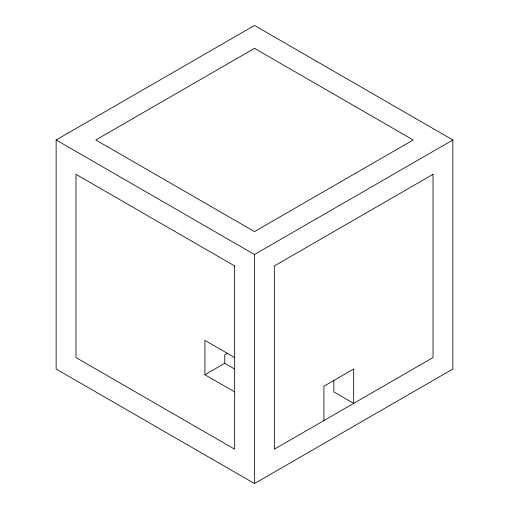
<?xml version="1.0" encoding="UTF-8"?>
<svg xmlns="http://www.w3.org/2000/svg" width="509" height="509" viewBox="0 0 509 509"><rect width="100%" height="100%" fill="white"/><g stroke="black" fill="none" stroke-linecap="round" stroke-linejoin="round"><path stroke-width="0.76" d="M56.136 139.975L254.5 25.45L452.864 139.975L452.864 369.025L254.5 483.55L56.136 369.025L56.136 139.975L254.5 254.5L452.864 139.975M227.72 353.087L224.743 354.805L224.743 363.299L204.911 374.751L204.911 340.394L234.662 357.572M224.743 363.299L234.662 369.025M204.911 374.751L234.662 391.93M333.847 380.217L333.847 391.93L353.679 403.382L353.679 369.025L323.928 386.204L323.928 420.561M254.5 254.5L254.5 483.55M254.5 48.355L95.807 139.975L254.5 231.595L413.193 139.975L254.5 48.355M433.025 174.332L274.338 265.952L274.338 449.192L433.025 357.572L433.025 174.332M234.662 265.952L75.975 174.332L75.975 357.572L234.662 449.192L234.662 265.952"/></g></svg>
